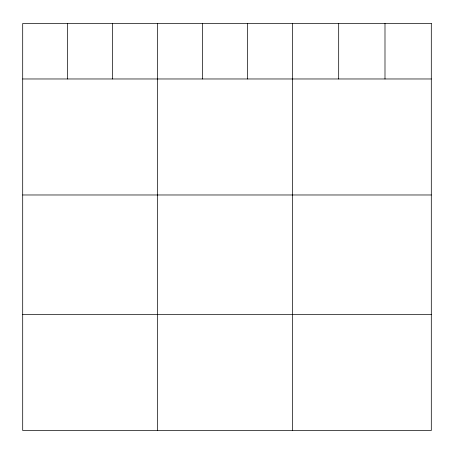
<?xml version="1.0" encoding="UTF-8"?>
<svg xmlns="http://www.w3.org/2000/svg" width="454" height="454" viewBox="0 0 454 454"><rect width="100%" height="100%" fill="white"/><g stroke="black" fill="none" stroke-linecap="round" stroke-linejoin="round"><path stroke-width="0.68" d="M22.7 78.973L431.3 78.973M22.7 194.976L431.3 194.976M22.7 314.503L431.3 314.503M384.992 23.494L384.992 78.973M338.684 23.494L338.684 78.973M292.376 23.494L292.376 430.506M247.43 23.494L247.43 78.973M202.484 23.494L202.484 78.973M157.538 23.494L157.538 430.506M112.592 23.494L112.592 78.973M67.646 23.494L67.646 78.973M431.3 23.494L22.7 23.494L22.7 430.506L431.3 430.506L431.3 23.494"/></g></svg>
